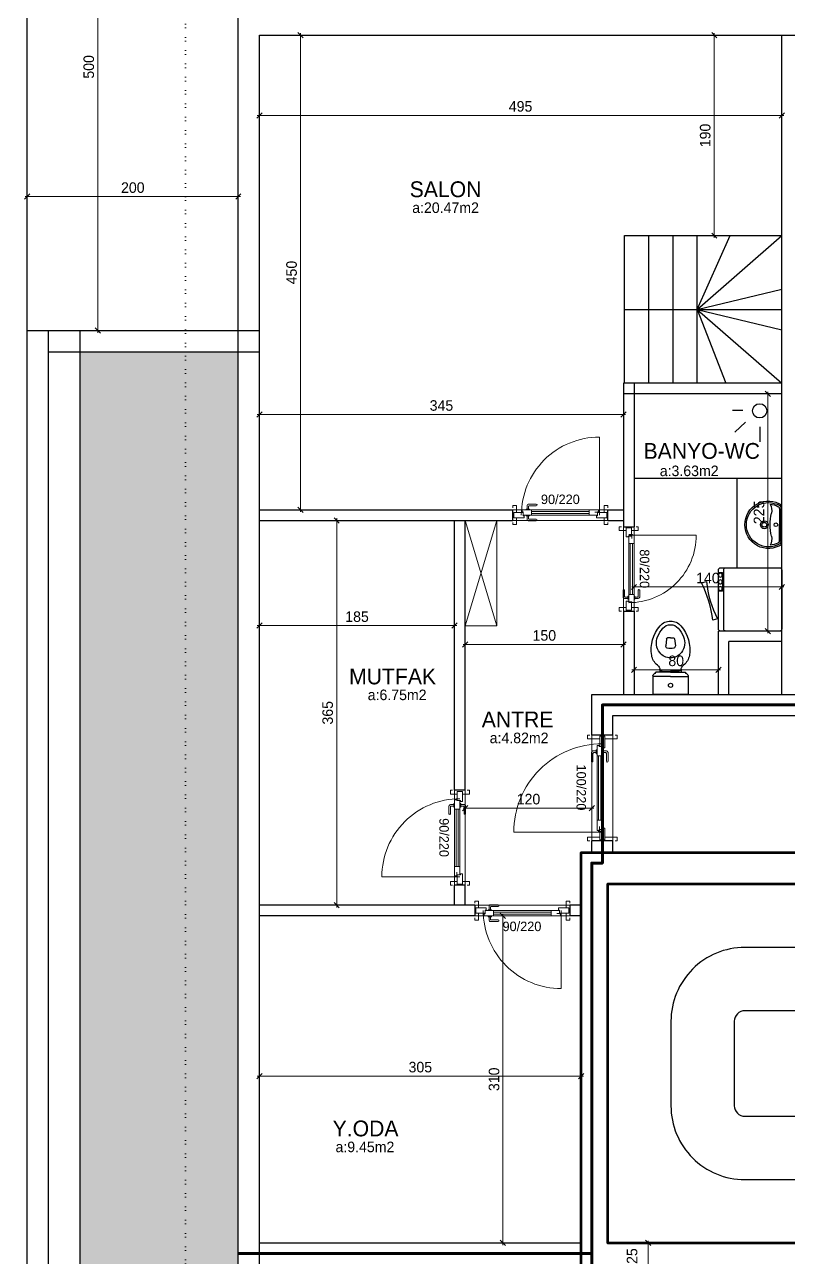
# Model space of a CAD drawing. Header units: centimetres. Extents: x 562865 to 1310255, y -148070 to 32737.
# Drawn here: x 588667 to 589391, y 5160 to 6329 of the extents above; entities that cross this region are included whole.
import ezdxf
from ezdxf.enums import TextEntityAlignment as Align

# ---------------------------------------------------------------- set-up
doc = ezdxf.new("R2010")
doc.units = ezdxf.units.CM
doc.header["$LTSCALE"] = 2.5
doc.linetypes.add('DOT', pattern=[0.25, 0, -0.25])
doc.layers.get('0').update_dxf_attribs({"color": 86})
for name, color, linetype, lineweight in [('ADAKENARI', 18, 'Continuous', 5), ('DUVAR', 4, 'Continuous', 30), ('duvar-kesim', 7, 'Continuous', 0), ('GÖRÜNÜŞLER', 96, 'Continuous', 25), ('iç ölçü', 106, 'Continuous', 18), ('kapi', 9, 'Continuous', 0), ('kolon', 1, 'Continuous', 53)]:
    doc.layers.add(name, color=color, linetype=linetype, lineweight=lineweight)
for name, color, linetype in [('alan', 7, 'Continuous'), ('kapi-yazi', 7, 'Continuous'), ('mahal', 7, 'Continuous'), ('MERBAS', 231, 'Continuous')]:
    doc.layers.add(name, color=color, linetype=linetype)
doc.styles.add('PINAR', font='comic.ttf')
doc.dimstyles.new('TEMİZ ÖLÇÜ', dxfattribs={"dimtxt": 10, "dimasz": 5, "dimexe": 1.8, "dimexo": 0.625, "dimgap": 3, "dimtad": 1, "dimdec": 0, "dimrnd": 0.5, "dimzin": 1, "dimdsep": 46, "dimtxsty": 'PINAR', "dimblk": 'OBLIQUE', "dimcen": 0.9, "dimdle": 2, "dimclrd": 256, "dimclre": 256, "dimclrt": 7, "dimadec": 0, "dimazin": 0, "dimtfac": 1, "dimtdec": 0, "dimtofl": 0, "dimtmove": 2, "dimatfit": 2, "dimfxl": 10, "dimfxlon": 1, "dimlwd": -1, "dimlwe": -1, "dimarcsym": 0})

# ---------------------------------------------------------------- blocks, each defined once
blk = doc.blocks.new('_Oblique')
at = {"color": 0, "linetype": 'ByBlock', "lineweight": -2}
blk.add_line((-0.5, -0.5), (0.5, 0.5), dxfattribs=at)
blk = doc.blocks.new('*D494')
at = {"layer": 'Defpoints', "color": 0}
for p in [(589253.9, 5173.9), (589258.1, 5173.9), (589253.9, 5148.9)]:
    blk.add_point(p, dxfattribs=at)
at = {"layer": 'iç ölçü'}
for p, q in [((589254.5, 5173.9), (589259.9, 5173.9)), ((589258.1, 5146.9), (589258.1, 5175.9)), ((589254.5, 5148.9), (589259.9, 5148.9))]:
    blk.add_line(p, q, dxfattribs=at)
at = {"layer": 'iç ölçü', "linetype": 'ByBlock', "xscale": 5, "yscale": 5, "zscale": 5}
for p, rotation in [((589258.1, 5173.9), 90), ((589258.1, 5148.9), 270)]:
    blk.add_blockref('_Oblique', p, dxfattribs=dict(at, rotation=rotation))
at = {"layer": 'iç ölçü', "color": 7, "insert": (589243, 5161.4), "char_height": 10, "attachment_point": 5, "rotation": 90, "style": 'PINAR'}
blk.add_mtext('25', dxfattribs=at)
blk = doc.blocks.new('Klozet-1')
for p, q in [((16.75, 0), (-16.75, 0)), ((16.75, -17.5), (16.75, 0)), ((-16.75, -17.5), (-16.75, 0)), ((0, -17), (-16.75, -17)), ((0, -21), (-13.8398, -21)), ((-10, -23), (-10, -21)), ((-8.0157, -22.0272), (0, -22.0272)), ((0, -17), (16.75, -17)), ((0, -21), (13.8397, -21)), ((8.0156, -22.0272), (0, -22.0272)), ((10, -23), (10, -21)), ((-3.7475, -52.5499), (-4.5772, -46.068)), ((3.7475, -52.5499), (4.5771, -46.068)), ((0, -53.5), (-2.7488, -53.5)), ((0, -53.5), (2.7487, -53.5))]:
    blk.add_line(p, q)
for centre, radius, start, end in [((0, -8.5), 2, 90, 270), ((0, -8.5), 2, 270, 90), ((-14.75, -17.5), 2, 180, 245.214224), ((-16.6366, -21.5854), 2.5, 21.212156, 65.214224), ((-13.8398, -20.5), 0.5, 201.212156, 270), ((-16, -23), 6, 306.869898, 0), ((-8.0157, -24.0272), 2, 90, 176.416678), ((8.0156, -24.0272), 2, 3.583322, 90), ((16, -23), 6, 180, 233.130102), ((13.8397, -20.5), 0.5, 270, 338.787844), ((16.6365, -21.5854), 2.5, 114.785776, 158.787844), ((14.75, -17.5), 2, 294.785776, 0), ((-4, -39), 14, 126.869898, 171.135952), ((0, -47.5), 13, 90, 142.16423), ((0, -47.5), 13, 37.83577, 90), ((4, -39), 14, 8.864048, 53.130102), ((16.7492, -42.2359), 35, 171.135952, 220.418686), ((1.5795, -48.7268), 15, 142.16423, 203.165473), ((-2.5933, -45.8141), 2, 103.10266, 187.293703), ((0.8071, -60.4236), 17, 92.721352, 103.10266), ((-0.8072, -60.4236), 17, 76.89734, 87.278648), ((2.5933, -45.8141), 2, 352.706297, 76.89734), ((-16.7492, -42.2359), 35, 319.581314, 8.864048), ((-1.5796, -48.7268), 15, 336.834527, 37.83577), ((16.7492, -42.2359), 31.5, 203.165473, 220.418686), ((-2.7488, -52.5), 1, 182.862405, 270), ((2.7487, -52.5), 1, 270, 357.137595), ((-16.7492, -42.2359), 31.5, 319.581314, 336.834527), ((0, -56.5), 13, 220.418686, 270), ((0, -56.5), 9.5, 220.418686, 270), ((0, -56.5), 9.5, 270, 319.581314), ((0, -56.5), 13, 270, 319.581314)]:
    blk.add_arc(centre, radius, start, end)
blk = doc.blocks.new('Lav-1')
for p, q in [((-18.7083, 0), (18.7083, 0)), ((-15.105, -2.2), (0, -2.2)), ((15.105, -2.2), (0, -2.2))]:
    blk.add_line(p, q)
at = {"color": 8}
for p in [(-15.9925, -0.7), (15.9925, -0.7)]:
    blk.add_line(p, (0, -0.7), dxfattribs=at)
for centre, radius, start, end in [((0, -12.5), 22.5, 146.251011, 270), ((0, -12.5), 22.5, 270, 33.748989), ((0, -12.5), 19.5, 152.688782, 175.764074), ((-13.5377, -21.504), 12, 77.387843, 119.499625), ((-15.105, -4.7), 2.5, 90, 152.688782), ((0, 39), 50, 257.387843, 270), ((0, 39), 50, 270, 282.612157), ((13.5377, -21.504), 12, 60.500375, 102.612157), ((15.105, -4.7), 2.5, 27.311218, 90), ((0, -12.5), 19.5, 4.235926, 27.311218)]:
    blk.add_arc(centre, radius, start, end)
for centre, radius, start, end in [((0, -12.5), 21, 149.821029, 270), ((-15.9925, -3.2), 2.5, 90, 149.821029), ((0, -5.5), 1.75, 90, 270), ((0, -12.5), 21, 270, 30.178971), ((0, -5.5), 1.75, 270, 90), ((15.9925, -3.2), 2.5, 30.178971, 90), ((0, -16.5), 3.75, 90, 270), ((0, -16.5), 2.3, 90, 270), ((0, -16.5), 3.75, 270, 90), ((0, -16.5), 2.3, 270, 90)]:
    blk.add_arc(centre, radius, start, end, dxfattribs=at)
blk = doc.blocks.new('C.Mak')
at = {"color": 8}
for p, q in [((25.7, -56.1), (8.1, -56.1)), ((8.1, -56.1), (8.1, -59.3)), ((25.7, -59.3), (25.7, -56.1))]:
    blk.add_line(p, q, dxfattribs=at)
blk.add_lwpolyline([(-27.7, 0, 0.414214), (-29.7, -2), (-29.7, -58, 0.414214), (-27.7, -60), (28.2, -60, 0.414214), (30.3, -58), (30.3, -2, 0.414214), (28.2, 0)], format="xyb", close=True)
blk.add_lwpolyline([(-29.7, -53, 0.414214), (-27.7, -55), (28.2, -55, 0.414214), (30.3, -53)], format="xyb")
blk.add_lwpolyline([(15.9, -76), (17.2, -71.4, -0.091234), (-18.2, -60.9), (-19.5, -65.4, -0.091234)], format="xyb", close=True, dxfattribs=at)
for centre in [(10.7, -58.2), (16.9, -58.2), (23.3, -58.2)]:
    blk.add_circle(centre, 1.82, dxfattribs=at)
blk = doc.blocks.new('fm-door1')
at = {"linetype": 'Continuous'}
for p, q in [((0, 25), (0, -25)), ((100, 25), (0, 25)), ((80, 32), (80, 0)), ((84, 28), (128, 28)), ((90, 50), (910, 50)), ((90, 50), (90, 30)), ((100, 30), (90, 30)), ((100, 30), (100, -5)), ((100, 30), (100, -5)), ((100, 0), (900, 0)), ((190, 50), (190, 0)), ((810, 50), (810, 0)), ((910, 30), (900, 30)), ((900, 30), (900, -5)), ((900, 25), (1000, 25)), ((910, 50), (910, 30)), ((1000, 25), (1000, -25)), ((110, -25), (0, -25)), ((100, -5), (110, -5)), ((110, -5), (100, -5)), ((110, -5), (110, -25)), ((110, -25), (110, -5)), ((890, -25), (890, -5)), ((890, -5), (900, -5)), ((890, -25), (1000, -25))]:
    blk.add_line(p, q, dxfattribs=at)
at = {"color": 8, "linetype": 'Continuous'}
for p, q in [((190, 35), (810, 35)), ((190, 15), (810, 15))]:
    blk.add_line(p, q, dxfattribs=at)
at = {"linetype": 'Continuous'}
for points in [[(858, 58), (858, 89, 0.414214), (842, 104), (759, 104, 1), (759, 89), (835, 89, -0.414214), (842, 81), (842, 58)], [(858, -8), (858, -39, -0.414214), (842, -54), (759, -54, -1), (759, -39), (835, -39, 0.414214), (842, -31), (842, -8)]]:
    blk.add_lwpolyline(points, format="xyb", dxfattribs=at)
for points in [[(869, 50), (869, 58), (831, 58), (831, 50)], [(869, 0), (869, -8), (831, -8), (831, 0)]]:
    blk.add_lwpolyline(points, dxfattribs=at)
blk.add_circle((84, 32), 4.26, dxfattribs=at)
blk = doc.blocks.new('*D511')
at = {"layer": 'Defpoints', "color": 0}
for p in [(588889.8, 5769.1), (589074.8, 5769.1), (588889.8, 5759.2)]:
    blk.add_point(p, dxfattribs=at)
at = {"layer": 'iç ölçü'}
for p, q in [((588889.8, 5764.2), (588889.8, 5757.4)), ((589074.8, 5764.2), (589074.8, 5757.4)), ((589076.8, 5759.2), (588887.8, 5759.2))]:
    blk.add_line(p, q, dxfattribs=at)
at = {"layer": 'iç ölçü', "linetype": 'ByBlock', "xscale": 5, "yscale": 5, "zscale": 5, "rotation": 180}
blk.add_blockref('_Oblique', (588889.8, 5759.2), dxfattribs=at)
at = {"layer": 'iç ölçü', "linetype": 'ByBlock', "xscale": 5, "yscale": 5, "zscale": 5}
blk.add_blockref('_Oblique', (589074.8, 5759.2), dxfattribs=at)
at = {"layer": 'iç ölçü', "color": 7, "insert": (588982.3, 5767.6), "char_height": 10, "attachment_point": 5, "style": 'PINAR'}
blk.add_mtext('185', dxfattribs=at)
blk = doc.blocks.new('*D512')
at = {"layer": 'Defpoints', "color": 0}
for p in [(588892.3, 5858.9), (588892.3, 5494), (588963, 5494)]:
    blk.add_point(p, dxfattribs=at)
at = {"layer": 'iç ölçü'}
for p, q in [((588958, 5858.9), (588964.8, 5858.9)), ((588963, 5860.9), (588963, 5492)), ((588958, 5494), (588964.8, 5494))]:
    blk.add_line(p, q, dxfattribs=at)
at = {"layer": 'iç ölçü', "linetype": 'ByBlock', "xscale": 5, "yscale": 5, "zscale": 5}
for p, rotation in [((588963, 5858.9), 90), ((588963, 5494), 270)]:
    blk.add_blockref('_Oblique', p, dxfattribs=dict(at, rotation=rotation))
at = {"layer": 'iç ölçü', "color": 7, "insert": (588954.5, 5676.5), "char_height": 10, "attachment_point": 5, "rotation": 90, "style": 'PINAR'}
blk.add_mtext('365', dxfattribs=at)
blk = doc.blocks.new('*D513')
at = {"layer": 'Defpoints', "color": 0}
for p in [(589084.8, 5743.3), (589084.8, 5741.3), (589234.8, 5743.3)]:
    blk.add_point(p, dxfattribs=at)
at = {"layer": 'iç ölçü'}
for p, q in [((589236.8, 5741.3), (589082.8, 5741.3)), ((589084.8, 5742.7), (589084.8, 5739.5)), ((589234.8, 5742.7), (589234.8, 5739.5))]:
    blk.add_line(p, q, dxfattribs=at)
at = {"layer": 'iç ölçü', "linetype": 'ByBlock', "xscale": 5, "yscale": 5, "zscale": 5, "rotation": 180}
blk.add_blockref('_Oblique', (589084.8, 5741.3), dxfattribs=at)
at = {"layer": 'iç ölçü', "linetype": 'ByBlock', "xscale": 5, "yscale": 5, "zscale": 5}
blk.add_blockref('_Oblique', (589234.8, 5741.3), dxfattribs=at)
at = {"layer": 'iç ölçü', "color": 7, "insert": (589159.8, 5749.8), "char_height": 10, "attachment_point": 5, "style": 'PINAR'}
blk.add_mtext('150', dxfattribs=at)
blk = doc.blocks.new('*D514')
at = {"layer": 'Defpoints', "color": 0}
for p in [(589194.8, 5332), (588889.8, 5289.3), (589194.8, 5293.2)]:
    blk.add_point(p, dxfattribs=at)
at = {"layer": 'iç ölçü'}
for p, q in [((588887.8, 5332), (589196.8, 5332)), ((588889.8, 5327), (588889.8, 5333.8)), ((589194.8, 5327), (589194.8, 5333.8))]:
    blk.add_line(p, q, dxfattribs=at)
at = {"layer": 'iç ölçü', "linetype": 'ByBlock', "xscale": 5, "yscale": 5, "zscale": 5, "rotation": 180}
blk.add_blockref('_Oblique', (588889.8, 5332), dxfattribs=at)
at = {"layer": 'iç ölçü', "linetype": 'ByBlock', "xscale": 5, "yscale": 5, "zscale": 5}
blk.add_blockref('_Oblique', (589194.8, 5332), dxfattribs=at)
at = {"layer": 'iç ölçü', "color": 7, "insert": (589042.3, 5340.5), "char_height": 10, "attachment_point": 5, "style": 'PINAR'}
blk.add_mtext('305', dxfattribs=at)
blk = doc.blocks.new('*D515')
at = {"layer": 'Defpoints', "color": 0}
for p in [(589244.8, 5804.8), (589244.8, 5795.8), (589384.8, 5791.9)]:
    blk.add_point(p, dxfattribs=at)
at = {"layer": 'iç ölçü'}
for p, q in [((589244.8, 5800.8), (589244.8, 5794)), ((589384.8, 5792.5), (589384.8, 5797.6)), ((589386.8, 5795.8), (589242.8, 5795.8))]:
    blk.add_line(p, q, dxfattribs=at)
at = {"layer": 'iç ölçü', "linetype": 'ByBlock', "xscale": 5, "yscale": 5, "zscale": 5, "rotation": 180}
blk.add_blockref('_Oblique', (589244.8, 5795.8), dxfattribs=at)
at = {"layer": 'iç ölçü', "linetype": 'ByBlock', "xscale": 5, "yscale": 5, "zscale": 5}
blk.add_blockref('_Oblique', (589384.8, 5795.8), dxfattribs=at)
at = {"layer": 'iç ölçü', "color": 7, "insert": (589314.8, 5804.2), "char_height": 10, "attachment_point": 5, "style": 'PINAR'}
blk.add_mtext('140', dxfattribs=at)
blk = doc.blocks.new('*D516')
at = {"layer": 'Defpoints', "color": 0}
for p in [(589084.8, 5694), (589204.8, 5694), (589084.8, 5586.2)]:
    blk.add_point(p, dxfattribs=at)
at = {"layer": 'iç ölçü'}
for p, q in [((589084.8, 5591.2), (589084.8, 5584.4)), ((589204.8, 5591.2), (589204.8, 5584.4)), ((589206.8, 5586.2), (589082.8, 5586.2))]:
    blk.add_line(p, q, dxfattribs=at)
at = {"layer": 'iç ölçü', "linetype": 'ByBlock', "xscale": 5, "yscale": 5, "zscale": 5, "rotation": 180}
blk.add_blockref('_Oblique', (589084.8, 5586.2), dxfattribs=at)
at = {"layer": 'iç ölçü', "linetype": 'ByBlock', "xscale": 5, "yscale": 5, "zscale": 5}
blk.add_blockref('_Oblique', (589204.8, 5586.2), dxfattribs=at)
at = {"layer": 'iç ölçü', "color": 7, "insert": (589144.8, 5594.6), "char_height": 10, "attachment_point": 5, "style": 'PINAR'}
blk.add_mtext('120', dxfattribs=at)
blk = doc.blocks.new('*D517')
at = {"layer": 'Defpoints', "color": 0}
for p in [(589361.8, 5978.9), (589371.7, 5978.9), (589361.8, 5754)]:
    blk.add_point(p, dxfattribs=at)
at = {"layer": 'iç ölçü'}
for p, q in [((589366.7, 5978.9), (589373.5, 5978.9)), ((589371.7, 5752), (589371.7, 5980.9)), ((589366.7, 5754), (589373.5, 5754))]:
    blk.add_line(p, q, dxfattribs=at)
at = {"layer": 'iç ölçü', "linetype": 'ByBlock', "xscale": 5, "yscale": 5, "zscale": 5}
for p, rotation in [((589371.7, 5978.9), 90), ((589371.7, 5754), 270)]:
    blk.add_blockref('_Oblique', p, dxfattribs=dict(at, rotation=rotation))
at = {"layer": 'iç ölçü', "color": 7, "insert": (589363.3, 5866.5), "char_height": 10, "attachment_point": 5, "rotation": 90, "style": 'PINAR'}
blk.add_mtext('225', dxfattribs=at)
blk = doc.blocks.new('*D520')
at = {"layer": 'Defpoints', "color": 0}
for p in [(589244.8, 5717.2), (589244.8, 5711.6), (589324.8, 5711.6)]:
    blk.add_point(p, dxfattribs=at)
at = {"layer": 'iç ölçü'}
for p, q in [((589326.8, 5717.2), (589242.8, 5717.2)), ((589244.8, 5712.2), (589244.8, 5719)), ((589324.8, 5712.2), (589324.8, 5719))]:
    blk.add_line(p, q, dxfattribs=at)
at = {"layer": 'iç ölçü', "linetype": 'ByBlock', "xscale": 5, "yscale": 5, "zscale": 5, "rotation": 180}
blk.add_blockref('_Oblique', (589244.8, 5717.2), dxfattribs=at)
at = {"layer": 'iç ölçü', "linetype": 'ByBlock', "xscale": 5, "yscale": 5, "zscale": 5}
blk.add_blockref('_Oblique', (589324.8, 5717.2), dxfattribs=at)
at = {"layer": 'iç ölçü', "color": 7, "insert": (589284.8, 5725.7), "char_height": 10, "attachment_point": 5, "style": 'PINAR'}
blk.add_mtext('80', dxfattribs=at)
blk = doc.blocks.new('*D570')
at = {"layer": 'Defpoints', "color": 0}
for p in [(588961.3, 5484), (588961.3, 5173.9), (589120.6, 5173.9)]:
    blk.add_point(p, dxfattribs=at)
at = {"layer": 'iç ölçü'}
for p, q in [((589115.6, 5484), (589122.4, 5484)), ((589120.6, 5486), (589120.6, 5171.9)), ((589115.6, 5173.9), (589122.4, 5173.9))]:
    blk.add_line(p, q, dxfattribs=at)
at = {"layer": 'iç ölçü', "linetype": 'ByBlock', "xscale": 5, "yscale": 5, "zscale": 5}
for p, rotation in [((589120.6, 5484), 90), ((589120.6, 5173.9), 270)]:
    blk.add_blockref('_Oblique', p, dxfattribs=dict(at, rotation=rotation))
at = {"layer": 'iç ölçü', "color": 7, "insert": (589112.2, 5329), "char_height": 10, "attachment_point": 5, "rotation": 90, "style": 'PINAR'}
blk.add_mtext('310', dxfattribs=at)
blk = doc.blocks.new('*D572')
at = {"layer": 'Defpoints', "color": 0}
for p in [(588952.7, 6318.9), (588928.8, 5868.9), (588952.7, 5868.9)]:
    blk.add_point(p, dxfattribs=at)
at = {"layer": 'iç ölçü'}
for p, q in [((588933.8, 6318.9), (588927, 6318.9)), ((588928.8, 6320.9), (588928.8, 5866.9)), ((588933.8, 5868.9), (588927, 5868.9))]:
    blk.add_line(p, q, dxfattribs=at)
at = {"layer": 'iç ölçü', "linetype": 'ByBlock', "xscale": 5, "yscale": 5, "zscale": 5}
for p, rotation in [((588928.8, 6318.9), 90), ((588928.8, 5868.9), 270)]:
    blk.add_blockref('_Oblique', p, dxfattribs=dict(at, rotation=rotation))
at = {"layer": 'iç ölçü', "color": 7, "insert": (588920.3, 6093.9), "char_height": 10, "attachment_point": 5, "rotation": 90, "style": 'PINAR'}
blk.add_mtext('450', dxfattribs=at)
blk = doc.blocks.new('*D573')
at = {"layer": 'Defpoints', "color": 0}
for p in [(588889.8, 6263.8), (589384.8, 6263.8), (589384.8, 6242.8)]:
    blk.add_point(p, dxfattribs=at)
at = {"layer": 'iç ölçü'}
for p, q in [((588887.8, 6242.8), (589386.8, 6242.8)), ((588889.8, 6247.8), (588889.8, 6241)), ((589384.8, 6247.8), (589384.8, 6241))]:
    blk.add_line(p, q, dxfattribs=at)
at = {"layer": 'iç ölçü', "linetype": 'ByBlock', "xscale": 5, "yscale": 5, "zscale": 5, "rotation": 180}
blk.add_blockref('_Oblique', (588889.8, 6242.8), dxfattribs=at)
at = {"layer": 'iç ölçü', "linetype": 'ByBlock', "xscale": 5, "yscale": 5, "zscale": 5}
blk.add_blockref('_Oblique', (589384.8, 6242.8), dxfattribs=at)
at = {"layer": 'iç ölçü', "color": 7, "insert": (589137.3, 6251.4), "char_height": 10, "attachment_point": 5, "style": 'PINAR'}
blk.add_mtext('495', dxfattribs=at)
blk = doc.blocks.new('*D576')
at = {"layer": 'Defpoints', "color": 0}
for p in [(588889.8, 5959.3), (588889.8, 5955.9), (589234.8, 5955.9)]:
    blk.add_point(p, dxfattribs=at)
at = {"layer": 'iç ölçü'}
for p, q in [((588889.8, 5956.5), (588889.8, 5961.1)), ((589234.8, 5956.5), (589234.8, 5961.1)), ((589236.8, 5959.3), (588887.8, 5959.3))]:
    blk.add_line(p, q, dxfattribs=at)
at = {"layer": 'iç ölçü', "linetype": 'ByBlock', "xscale": 5, "yscale": 5, "zscale": 5, "rotation": 180}
blk.add_blockref('_Oblique', (588889.8, 5959.3), dxfattribs=at)
at = {"layer": 'iç ölçü', "linetype": 'ByBlock', "xscale": 5, "yscale": 5, "zscale": 5}
blk.add_blockref('_Oblique', (589234.8, 5959.3), dxfattribs=at)
at = {"layer": 'iç ölçü', "color": 7, "insert": (589062.3, 5967.8), "char_height": 10, "attachment_point": 5, "style": 'PINAR'}
blk.add_mtext('345', dxfattribs=at)
blk = doc.blocks.new('*D577')
at = {"layer": 'Defpoints', "color": 0}
for p in [(589310.3, 6318.9), (589320.9, 6318.9), (589310.3, 6128.9)]:
    blk.add_point(p, dxfattribs=at)
at = {"layer": 'iç ölçü'}
for p, q in [((589315.9, 6318.9), (589322.7, 6318.9)), ((589320.9, 6126.9), (589320.9, 6320.9)), ((589315.9, 6128.9), (589322.7, 6128.9))]:
    blk.add_line(p, q, dxfattribs=at)
at = {"layer": 'iç ölçü', "linetype": 'ByBlock', "xscale": 5, "yscale": 5, "zscale": 5}
for p, rotation in [((589320.9, 6318.9), 90), ((589320.9, 6128.9), 270)]:
    blk.add_blockref('_Oblique', p, dxfattribs=dict(at, rotation=rotation))
at = {"layer": 'iç ölçü', "color": 7, "insert": (589312.3, 6223.9), "char_height": 10, "attachment_point": 5, "rotation": 90, "style": 'PINAR'}
blk.add_mtext('190', dxfattribs=at)
blk = doc.blocks.new('*D579')
at = {"layer": 'Defpoints', "color": 0}
for p in [(588718.2, 6538.9), (588736.6, 6038.9), (588779.8, 6038.9)]:
    blk.add_point(p, dxfattribs=at)
at = {"layer": 'iç ölçü'}
for p, q in [((588731.6, 6538.9), (588738.4, 6538.9)), ((588736.6, 6540.9), (588736.6, 6036.9)), ((588741.6, 6038.9), (588734.8, 6038.9))]:
    blk.add_line(p, q, dxfattribs=at)
at = {"layer": 'iç ölçü', "linetype": 'ByBlock', "xscale": 5, "yscale": 5, "zscale": 5}
for p, rotation in [((588736.6, 6538.9), 90), ((588736.6, 6038.9), 270)]:
    blk.add_blockref('_Oblique', p, dxfattribs=dict(at, rotation=rotation))
at = {"layer": 'iç ölçü', "color": 7, "insert": (588728.1, 6288.9), "char_height": 10, "attachment_point": 5, "rotation": 90, "style": 'PINAR'}
blk.add_mtext('500', dxfattribs=at)
blk = doc.blocks.new('*D582')
at = {"layer": 'Defpoints', "color": 0}
for p in [(588669.8, 6183.1), (588869.8, 6183.1), (588669.8, 6166)]:
    blk.add_point(p, dxfattribs=at)
at = {"layer": 'iç ölçü'}
for p, q in [((588669.8, 6171), (588669.8, 6164.2)), ((588869.8, 6171), (588869.8, 6164.2)), ((588871.8, 6166), (588667.8, 6166))]:
    blk.add_line(p, q, dxfattribs=at)
at = {"layer": 'iç ölçü', "linetype": 'ByBlock', "xscale": 5, "yscale": 5, "zscale": 5, "rotation": 180}
blk.add_blockref('_Oblique', (588669.8, 6166), dxfattribs=at)
at = {"layer": 'iç ölçü', "linetype": 'ByBlock', "xscale": 5, "yscale": 5, "zscale": 5}
blk.add_blockref('_Oblique', (588869.8, 6166), dxfattribs=at)
at = {"layer": 'iç ölçü', "color": 7, "insert": (588769.8, 6174.4), "char_height": 10, "attachment_point": 5, "style": 'PINAR'}
blk.add_mtext('200', dxfattribs=at)

msp = doc.modelspace()

# ---------------------------------------------------------------- hatches: boundary and pattern name
at = {"layer": 'GÖRÜNÜŞLER'}
h = msp.add_hatch(dxfattribs=at)
h.set_pattern_fill('AR-RSHKE,_O', color=256, scale=0.1, angle=90)
h.set_pattern_definition([(90, (0, 0), (-30.48, 64.77), [15.24, -12.7, 17.78, -7.62, 22.86, -10.16]), (90, (-1.27, 15.24), (-30.48, 64.77), [12.7, -48.26, 10.16, -15.24]), (90, (1.905, 45.72), (-30.48, 64.77), [7.62, -78.74]), (180, (0, 0), (-30.48, -21.59), [29.21, -92.71]), (180, (9e-16, 15.24), (-30.48, -21.59), [28.575, -93.345]), (180, (2e-15, 27.94), (-30.48, -21.59), [26.67, -95.25]), (180, (1.905, 45.72), (-30.48, -21.59), [29.21, -92.71]), (180, (1.905, 53.34), (-30.48, -21.59), [29.21, -92.71]), (180, (5e-15, 76.2), (-30.48, -21.59), [27.94, -93.98])])
h.paths.add_polyline_path([(588819.8, 6018.9), (588719.8, 6018.9), (588719.8, 4263.9), (588819.8, 4363.9)])
h.paths.add_polyline_path([(588869.8, 6018.9), (588819.8, 6018.9), (588819.8, 4363.9), (588869.8, 4413.9)])

# ---------------------------------------------------------------- linework, layer by layer
at = {"layer": 'ADAKENARI', "color": 2, "linetype": 'DOT', "ltscale": 20}
for points in [[(589969.8, 6388.9), (588819.8, 6388.9), (588819.8, 4363.9), (589969.8, 4363.9)], [(588819.8, 6388.9), (589969.8, 6388.9), (589969.8, 4363.9), (588819.8, 4363.9)]]:
    msp.add_lwpolyline(points, close=True, dxfattribs=at)
at = {"layer": 'DUVAR'}
for p, q in [((588669.8, 4213.9), (588669.8, 6538.9)), ((589384.8, 5694), (589384.8, 6318.9)), ((588669.8, 6038.9), (588889.8, 6038.9)), ((588689.8, 4233.9), (588689.8, 6038.9)), ((588719.8, 4263.9), (588719.8, 6038.9)), ((588689.8, 6018.9), (588889.8, 6018.9)), ((589234.8, 5988.9), (589234.8, 5852.9)), ((589384.8, 5988.9), (589234.8, 5988.9)), ((589244.8, 5988.9), (589244.8, 5852.9)), ((589384.8, 5978.9), (589234.8, 5978.9)), ((588889.8, 5868.9), (589130, 5868.9)), ((589130, 5858.9), (589130, 5868.9)), ((589220, 5868.9), (589234.8, 5868.9)), ((589220, 5858.9), (589220, 5868.9)), ((588889.8, 5858.9), (589130, 5858.9)), ((589074.8, 5603), (589074.8, 5858.9)), ((589084.8, 5603), (589084.8, 5858.9)), ((589220, 5858.9), (589234.8, 5858.9)), ((589234.8, 5852.9), (589244.8, 5852.9)), ((589234.8, 5772.9), (589234.8, 5694)), ((589234.8, 5772.9), (589244.8, 5772.9)), ((589244.8, 5772.9), (589244.8, 5694)), ((589384.8, 5754), (589324.8, 5754)), ((589324.8, 5694), (589324.8, 5754)), ((589384.8, 5744), (589334.8, 5744)), ((589334.8, 5694), (589334.8, 5744)), ((589204.8, 5694), (589584.8, 5694)), ((589204.8, 5655.2), (589204.8, 5694)), ((589224.8, 5674), (589564.8, 5674)), ((589224.8, 5655.2), (589224.8, 5674)), ((589224.8, 5655.2), (589204.8, 5655.2)), ((589084.8, 5603), (589074.8, 5603)), ((589204.8, 5544), (589204.8, 5555.2)), ((589224.8, 5555.2), (589204.8, 5555.2)), ((589224.8, 5544), (589224.8, 5555.2)), ((589074.8, 5494), (589074.8, 5513)), ((589084.8, 5513), (589074.8, 5513)), ((589084.8, 5494), (589084.8, 5513)), ((589093.9, 5494), (588889.8, 5494)), ((589093.9, 5494), (589093.9, 5484)), ((589194.8, 5494), (589183.9, 5494)), ((589183.9, 5494), (589183.9, 5484)), ((589093.9, 5484), (588889.8, 5484)), ((589194.8, 5484), (589183.9, 5484)), ((588889.8, 5173.9), (589194.8, 5173.9))]:
    msp.add_line(p, q, dxfattribs=at)
for points in [[(589919.8, 4413.9), (588869.8, 4413.9), (588869.8, 6338.9), (589919.8, 6338.9)], [(589899.8, 4433.9), (588889.8, 4433.9), (588889.8, 6318.9), (589899.8, 6318.9)]]:
    msp.add_lwpolyline(points, close=True, dxfattribs=at)
at = {"layer": 'duvar-kesim'}
for p, q in [((589220, 5868.9), (589130, 5868.9)), ((589220, 5858.9), (589130, 5858.9)), ((589234.8, 5852.9), (589234.8, 5772.9)), ((589244.8, 5852.9), (589244.8, 5772.9)), ((589204.8, 5555.2), (589204.8, 5655.2)), ((589224.8, 5555.2), (589224.8, 5655.2)), ((589074.8, 5513), (589074.8, 5603)), ((589084.8, 5513), (589084.8, 5603)), ((589183.9, 5494), (589093.9, 5494)), ((589183.9, 5484), (589093.9, 5484))]:
    msp.add_line(p, q, dxfattribs=at)
at = {"layer": 'GÖRÜNÜŞLER'}
for p, q in [((589348, 5963.1), (589338.2, 5963.1)), ((589350.4, 5952), (589340.2, 5942.5)), ((589363.9, 5947.6), (589363.9, 5933.3)), ((589244.8, 5898.9), (589384.8, 5898.9)), ((589342.6, 5814), (589342.6, 5898.9))]:
    msp.add_line(p, q, dxfattribs=at)
msp.add_circle((589363.9, 5962.8), 6.78, dxfattribs=at)
at = {"layer": 'iç ölçü'}
for p, q in [((589084.8, 5758.9), (589114.8, 5858.9)), ((589084.8, 5858.9), (589114.8, 5758.9)), ((589114.8, 5858.9), (589114.8, 5758.9)), ((589114.8, 5758.9), (589084.8, 5758.9))]:
    msp.add_line(p, q, dxfattribs=at)
at = {"layer": 'kapi'}
for points in [[(589212, 5863.9), (589212, 5937.9, 0.414214), (589138, 5863.9, 0.414214)], [(589239.8, 5844.9), (589303.8, 5844.9, -0.414214), (589239.8, 5780.9, -0.414214)], [(589214.8, 5563.2), (589130.8, 5563.2, -0.414214), (589214.8, 5647.2, -0.414214)], [(589079.8, 5521), (589005.8, 5521, -0.414214), (589079.8, 5595, -0.414214)], [(589175.9, 5489), (589175.9, 5415, -0.414214), (589101.9, 5489, -0.414214)]]:
    msp.add_lwpolyline(points, format="xyb", dxfattribs=at)
for points in [[(589130, 5870.9), (589130, 5872.9), (589133.5, 5872.9), (589133.5, 5866.4)], [(589220, 5870.9), (589220, 5872.9), (589216.5, 5872.9), (589216.5, 5866.4)], [(589130, 5856.9), (589130, 5854.9), (589133.5, 5854.9), (589133.5, 5861.4)], [(589220, 5856.9), (589220, 5854.9), (589216.5, 5854.9), (589216.5, 5861.4)], [(589232.8, 5852.9), (589230.8, 5852.9), (589230.8, 5849.4), (589237.3, 5849.4)], [(589246.8, 5852.9), (589248.8, 5852.9), (589248.8, 5849.4), (589242.3, 5849.4)], [(589232.8, 5772.9), (589230.8, 5772.9), (589230.8, 5776.4), (589237.3, 5776.4)], [(589246.8, 5772.9), (589248.8, 5772.9), (589248.8, 5776.4), (589242.3, 5776.4)], [(589202.8, 5655.2), (589200.8, 5655.2), (589200.8, 5651.7), (589212.3, 5651.7)], [(589226.8, 5655.2), (589228.8, 5655.2), (589228.8, 5651.7), (589217.3, 5651.7)], [(589072.8, 5603), (589070.8, 5603), (589070.8, 5599.5), (589077.3, 5599.5)], [(589086.8, 5603), (589088.8, 5603), (589088.8, 5599.5), (589082.3, 5599.5)], [(589202.8, 5555.2), (589200.8, 5555.2), (589200.8, 5558.7), (589212.3, 5558.7)], [(589226.8, 5555.2), (589228.8, 5555.2), (589228.8, 5558.7), (589217.3, 5558.7)], [(589072.8, 5513), (589070.8, 5513), (589070.8, 5516.5), (589077.3, 5516.5)], [(589086.8, 5513), (589088.8, 5513), (589088.8, 5516.5), (589082.3, 5516.5)], [(589093.9, 5496), (589093.9, 5498), (589097.4, 5498), (589097.4, 5491.5)], [(589183.9, 5496), (589183.9, 5498), (589180.4, 5498), (589180.4, 5491.5)], [(589093.9, 5482), (589093.9, 5480), (589097.4, 5480), (589097.4, 5486.5)], [(589183.9, 5482), (589183.9, 5480), (589180.4, 5480), (589180.4, 5486.5)]]:
    msp.add_lwpolyline(points, dxfattribs=at)
at = {"layer": 'kolon', "color": 6, "lineweight": 140}
msp.add_line((589204.8, 5163.9), (588869.8, 5163.9), dxfattribs=at)
msp.add_lwpolyline([(589204.8, 4953.9), (589584.8, 4953.9), (589584.8, 5534), (589574.8, 5534), (589574.8, 5684), (589214.8, 5684), (589214.8, 5534), (589204.8, 5534)], close=True, dxfattribs=at)
at = {"layer": 'kolon'}
msp.add_lwpolyline([(589194.8, 4943.9), (589194.8, 5544), (589444.8, 5544), (589444.8, 5514), (589219.8, 5514), (589219.8, 5173.9), (589444.8, 5173.9), (589444.8, 5148.9), (589219.8, 5148.9), (589219.8, 4968.9), (589444.8, 4968.9), (589444.8, 4943.9)], close=True, dxfattribs=at)
at = {"layer": 'MERBAS'}
for p, q in [((589235.8, 5988.9), (589235.8, 6128.9)), ((589235.8, 6128.9), (589384.8, 6128.9)), ((589258.8, 5988.9), (589258.8, 6128.9)), ((589281.8, 5988.9), (589281.8, 6128.9)), ((589304.8, 5988.9), (589304.8, 6128.9)), ((589304.8, 6058.9), (589335.8, 6128.9)), ((589304.8, 6058.9), (589384.8, 6128.9)), ((589304.8, 6058.9), (589384.8, 6078.2)), ((589235.8, 6058.9), (589384.8, 6058.9)), ((589304.8, 6058.9), (589331.9, 5988.9)), ((589304.8, 6058.9), (589384.8, 5988.9)), ((589304.8, 6058.9), (589384.8, 6039.7)), ((589444.8, 5514), (589219.8, 5514)), ((589219.8, 5514), (589219.8, 5173.9)), ((589219.8, 5173.9), (589444.8, 5173.9))]:
    msp.add_line(p, q, dxfattribs=at)
for points in [[(589444.8, 5454), (589349.8, 5454, 0.414214), (589279.8, 5384), (589279.8, 5303.9, 0.414214), (589349.8, 5233.9), (589444.8, 5233.9)], [(589444.8, 5394), (589349.8, 5394, 0.414214), (589339.8, 5384), (589339.8, 5303.9, 0.414214), (589349.8, 5293.9), (589444.8, 5293.9)]]:
    msp.add_lwpolyline(points, format="xyb", dxfattribs=at)

# ---------------------------------------------------------------- block references
at = {"layer": 'GÖRÜNÜŞLER', "xscale": -1}
for name, p, rotation in [('Lav-1', (589384.8, 5854.8), 270), ('C.Mak', (589384.8, 5783.7), 270), ('Klozet-1', (589279.4, 5694), 180)]:
    msp.add_blockref(name, p, dxfattribs=dict(at, rotation=rotation))
at = {"layer": 'kapi'}
for p, xscale, yscale, zscale, rotation in [((589219, 5863.9), 0.08800000000000001, -0.1, 0.08800000000000001, 180), ((589239.8, 5851.9), -0.07799999999997453, -0.09999999999990905, 0.07800000000000001, 90), ((589214.8, 5556.2), -0.09799999999995634, -0.09999999999990905, 0.098, 270), ((589079.8, 5514), -0.08800000000019281, -0.09999999999990905, 0.08800000000000001, 270)]:
    msp.add_blockref('fm-door1', p, dxfattribs=dict(at, xscale=xscale, yscale=yscale, zscale=zscale, rotation=rotation))
at = {"layer": 'kapi', "xscale": -0.08799999998882413, "yscale": -0.09999999999990905, "zscale": 0.08800000000000001}
msp.add_blockref('fm-door1', (589182.9, 5489), dxfattribs=at)

# ---------------------------------------------------------------- texts
at = {"layer": 'alan', "style": 'PINAR'}
for s, p in [('a:20.47m2', (589066.2, 6150.4)), ('a:3.63m2', (589297.1, 5900.9)), ('a:6.75m2', (589020.3, 5688.5)), ('a:4.82m2', (589135.9, 5647.7)), ('a:9.45m2', (588989.8, 5259.9))]:
    msp.add_text(s, height=10, dxfattribs=at).set_placement(p, align=Align.CENTER)
at = {"layer": 'kapi-yazi', "style": 'PINAR'}
for s, rotation, p in [('90/220', 0, (589175, 5878.9)), ('80/220', 270, (589254.8, 5813.1)), ('100/220', 270, (589194.8, 5605.7)), ('90/220', 270, (589064.8, 5558.2))]:
    msp.add_text(s, height=9, rotation=rotation, dxfattribs=at).set_placement(p, align=Align.MIDDLE_CENTER)
msp.add_text('90/220', height=9, dxfattribs=at).set_placement((589138.6, 5474), align=Align.MIDDLE_CENTER)
at = {"layer": 'mahal', "style": 'PINAR'}
for s, p in [('SALON', (589066.2, 6165.4)), ('BANYO-WC', (589309, 5917.3)), ('MUTFAK', (589016, 5703.5)), ('ANTRE', (589134.5, 5662.7)), ('Y.ODA', (588990.4, 5274.9))]:
    msp.add_text(s, height=15, dxfattribs=at).set_placement(p, align=Align.CENTER)

# ---------------------------------------------------------------- dimensions: what is measured, and where the dimension line sits
at = {"layer": 'iç ölçü'}
for base, p1, p2, angle, picture, middle in [((588736.6, 6038.9), (588718.2, 6538.9), (588779.8, 6038.9), 90, '*D579', (588728.1, 6288.9)), ((588928.8, 5868.9), (588952.7, 6318.9), (588952.7, 5868.9), 90, '*D572', (588920.3, 6093.9)), ((589320.9, 6318.9), (589310.3, 6128.9), (589310.3, 6318.9), 90, '*D577', (589312.3, 6223.9)), ((589371.7, 5978.9), (589361.8, 5754), (589361.8, 5978.9), 90, '*D517', (589363.3, 5866.5)), ((588963, 5494), (588892.3, 5858.9), (588892.3, 5494), 90, '*D512', (588954.5, 5676.5)), ((589244.8, 5795.8), (589384.8, 5791.9), (589244.8, 5804.8), 180, '*D515', (589314.8, 5804.2)), ((588889.8, 5759.2), (589074.8, 5769.1), (588889.8, 5769.1), 180, '*D511', (588982.3, 5767.6)), ((589084.8, 5741.3), (589234.8, 5743.3), (589084.8, 5743.3), 180, '*D513', (589159.8, 5749.8)), ((589084.8, 5586.2), (589204.8, 5694), (589084.8, 5694), 180, '*D516', (589144.8, 5594.6)), ((589120.6, 5173.9), (588961.3, 5484), (588961.3, 5173.9), 90, '*D570', (589112.2, 5329)), ((589194.8, 5332), (588889.8, 5289.3), (589194.8, 5293.2), 180, '*D514', (589042.3, 5340.5))]:
    dim = msp.add_linear_dim(base=base, p1=p1, p2=p2, angle=angle, dimstyle='TEMİZ ÖLÇÜ', override={"dimfxl": 5, "dimarcsym": 1}, dxfattribs=at)
    dim.commit()
    dim.dimension.update_dxf_attribs({"geometry": picture, "text_midpoint": middle})
for base, p1, p2, picture, middle in [((589384.8, 6242.8), (588889.8, 6263.8), (589384.8, 6263.8), '*D573', (589137.3, 6251.4)), ((588669.8, 6166), (588869.8, 6183.1), (588669.8, 6183.1), '*D582', (588769.8, 6174.4)), ((588889.8, 5959.3), (589234.8, 5955.9), (588889.8, 5955.9), '*D576', (589062.3, 5967.8)), ((589244.8, 5717.2), (589324.8, 5711.6), (589244.8, 5711.6), '*D520', (589284.8, 5725.7))]:
    dim = msp.add_linear_dim(base=base, p1=p1, p2=p2, dimstyle='TEMİZ ÖLÇÜ', override={"dimfxl": 5, "dimarcsym": 1}, dxfattribs=at)
    dim.commit()
    dim.dimension.update_dxf_attribs({"geometry": picture, "text_midpoint": middle})
dim = msp.add_linear_dim(base=(589258.1, 5173.9), p1=(589253.9, 5148.9), p2=(589253.9, 5173.9), angle=90, dimstyle='TEMİZ ÖLÇÜ', override={"dimtxsty": 'PINAR'}, dxfattribs=at)
dim.commit()
dim.dimension.update_dxf_attribs({"geometry": '*D494', "text_midpoint": (589243, 5161.4), "dimtype": 160})

doc.saveas('drawing.dxf')
